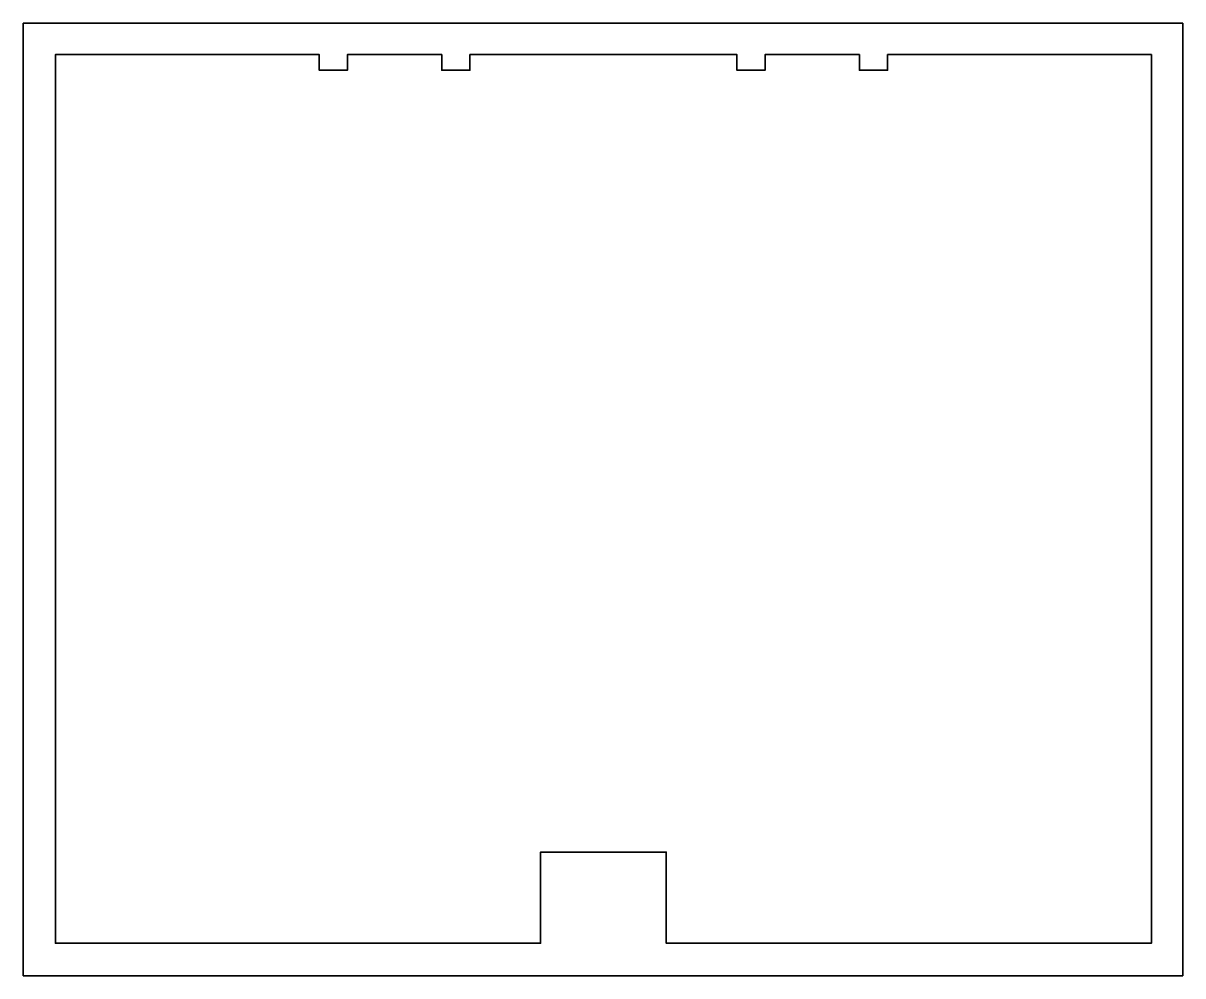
# Model space of a CAD drawing. Header units: millimetres. Extents: x -80 to 290, y -3 to 300.
import ezdxf

# ---------------------------------------------------------------- set-up
doc = ezdxf.new("R2010")
doc.units = ezdxf.units.MM
doc.header["$MEASUREMENT"] = 0
doc.layers.get('0').update_dxf_attribs({"lineweight": 0})
doc.layers.add('Safety', color=7, linetype='Continuous', lineweight=0)

msp = doc.modelspace()

# ---------------------------------------------------------------- linework, layer by layer
at = {"color": 250, "lineweight": 35, "true_color": 0x1d1d1b}
msp.add_lwpolyline([(195.63, 290.2), (195.63, 285.2), (186.63, 285.2), (186.63, 290.2), (156.63, 290.2), (156.63, 285.2), (147.63, 285.2), (147.63, 290.2), (105.13, 290.2), (62.63, 290.2), (62.63, 285.2), (53.63, 285.2), (53.63, 290.2), (23.63, 290.2), (23.63, 285.2), (14.63, 285.2), (14.63, 290.2), (-69.37, 290.2), (-69.37, 7.2), (85.13, 7.2), (85.13, 36.2), (105.13, 36.2), (125.13, 36.2), (125.13, 7.2), (279.63, 7.2), (279.63, 290.2)], close=True, dxfattribs=at)
at = {"layer": 'Safety', "color": 18, "lineweight": 35, "true_color": 0x000000}
msp.add_lwpolyline([(289.63, -3.2), (-79.63, -3.2), (-79.63, 300.2), (289.63, 300.2)], close=True, dxfattribs=at)

doc.saveas('drawing.dxf')
